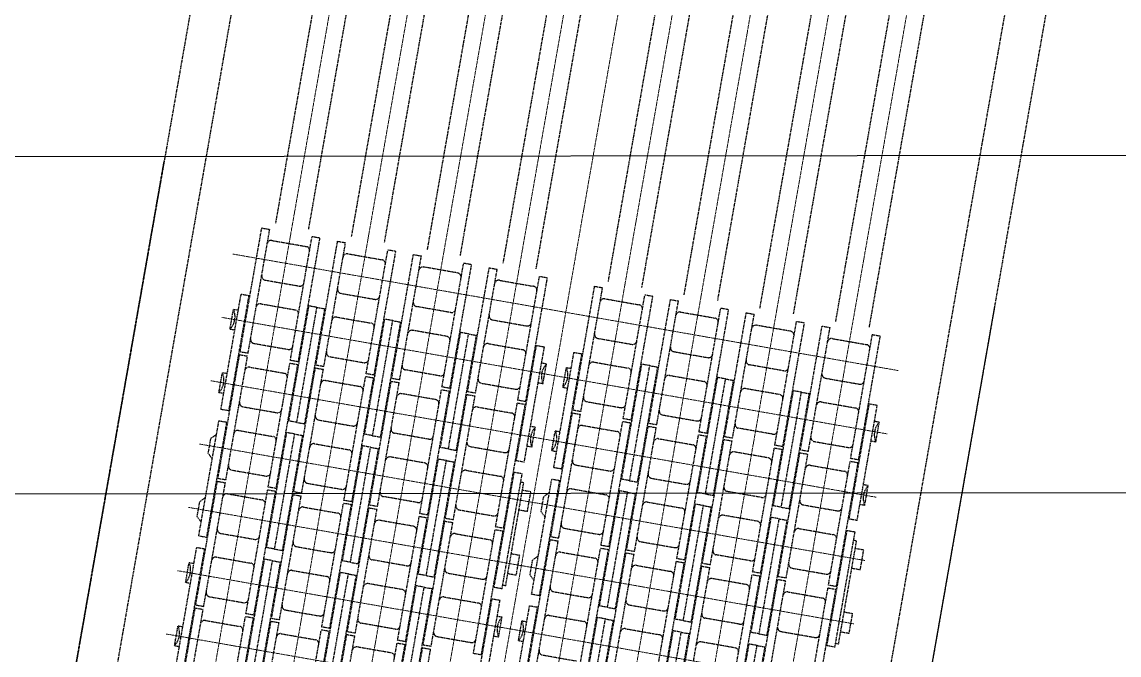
# Model space of a CAD drawing. Header units: feet. Extents: x -99009 to 3252343, y -11094690 to 9035152.
# Drawn here: x 2519629.4 to 2519954.4, y -1982744.6 to -1982557 of the extents above; entities that cross this region are included whole.
import ezdxf

# ---------------------------------------------------------------- set-up
doc = ezdxf.new("R2010")
doc.units = ezdxf.units.FT
doc.linetypes.add('CENTER', pattern=[2, 1.25, -0.25, 0.25, -0.25])
doc.linetypes.add('HIDDEN', pattern=[0.375, 0.25, -0.125])
for name, color, linetype in [('1', 1, 'Continuous'), ('K-LINE', 7, 'Continuous'), ('栗本図面枠', 7, 'Continuous')]:
    doc.layers.add(name, color=color, linetype=linetype)

# ---------------------------------------------------------------- blocks, each defined once
blk = doc.blocks.new('G$CA8366B73')
at = {"layer": 'K-LINE', "color": 3, "linetype": 'Continuous', "lineweight": 25}
for p, q in [((4300, -3350), (4300, 3900)), ((4200, -3250), (4200, 3800))]:
    blk.add_line(p, q, dxfattribs=at)
blk = doc.blocks.new('K245828447ee21')
at = {"layer": '栗本図面枠', "color": 1, "linetype": 'HIDDEN', "lineweight": 25}
for p, q in [((3852.95, 124.9), (-230.37, 124.9)), ((3827.95, 124.9), (3453.99, 124.9)), ((3852.95, 112.9), (-230.37, 112.9)), ((3537.77, 99.1), (3531.81, 99.1)), ((3531.81, 99.1), (3531.81, 96.55)), ((3537.77, 99.1), (3537.77, 96.55)), ((3556.82, 99.1), (3550.86, 99.1)), ((3550.86, 96.55), (3550.86, 99.1)), ((3556.82, 96.55), (3556.82, 99.1)), ((3523.51, 95.65), (3488.91, 95.65)), ((3523.51, 95.65), (3488.91, 95.65)), ((3488.91, 95.65), (3488.91, 93.25)), ((3493.71, 97.1), (3493.71, 95.65)), ((3499.67, 97.1), (3493.71, 97.1)), ((3499.67, 97.1), (3499.67, 95.65)), ((3518.72, 97.1), (3512.76, 97.1)), ((3512.76, 97.1), (3512.76, 95.65)), ((3518.72, 97.1), (3518.72, 95.65)), ((3523.51, 95.65), (3523.51, 93.25)), ((3561.61, 95.65), (3527.01, 95.65)), ((3561.61, 95.65), (3527.01, 95.65)), ((3527.01, 95.65), (3527.01, 93.25)), ((3529.52, 96.55), (3529.52, 95.65)), ((3560.54, 96.55), (3529.52, 96.55)), ((3560.54, 96.55), (3560.54, 95.65)), ((3561.61, 95.65), (3561.61, 93.25)), ((3505.76, 93), (3468.56, 93)), ((3468.56, 93), (3468.56, 90.6)), ((3523.51, 93.25), (3488.91, 93.25)), ((3505.76, 93), (3505.76, 90.6)), ((3506.66, 93), (3506.66, 90.6)), ((3543.86, 93), (3506.66, 93)), ((3561.61, 93.25), (3527.01, 93.25)), ((3543.86, 93), (3543.86, 90.6)), ((3581.96, 93), (3544.76, 93)), ((3544.76, 93), (3544.76, 90.6)), ((280.74, 89.25), (3466.47, 89.25)), ((3505.76, 90.6), (3468.56, 90.6)), ((3471.68, 79.1), (3471.68, 89.4)), ((3483.59, 79.1), (3483.59, 89.4)), ((3490.73, 79.1), (3490.73, 89.4)), ((3502.64, 79.1), (3502.64, 89.4)), ((3543.86, 90.6), (3506.66, 90.6)), ((3509.78, 79.1), (3509.78, 89.4)), ((3521.69, 79.1), (3521.69, 89.4)), ((3528.83, 79.1), (3528.83, 89.4)), ((3540.74, 79.1), (3540.74, 89.4)), ((3581.96, 90.6), (3544.76, 90.6)), ((3547.88, 79.1), (3547.88, 89.4)), ((3559.79, 79.1), (3559.79, 89.4)), ((3466.47, 79.25), (280.74, 79.25)), ((3468.56, 75.5), (3468.56, 77.9)), ((3505.76, 77.9), (3468.56, 77.9)), ((3505.76, 75.5), (3468.56, 75.5)), ((3488.91, 72.85), (3488.91, 75.25)), ((3523.51, 75.25), (3488.91, 75.25)), ((3505.76, 75.5), (3505.76, 77.9)), ((3506.66, 75.5), (3506.66, 77.9)), ((3543.86, 77.9), (3506.66, 77.9)), ((3543.86, 75.5), (3506.66, 75.5)), ((3523.51, 72.85), (3523.51, 75.25)), ((3527.01, 72.85), (3527.01, 75.25)), ((3561.61, 75.25), (3527.01, 75.25)), ((3543.86, 75.5), (3543.86, 77.9)), ((3544.76, 75.5), (3544.76, 77.9)), ((3581.96, 77.9), (3544.76, 77.9)), ((3581.96, 75.5), (3544.76, 75.5)), ((3561.61, 72.85), (3561.61, 75.25)), ((3565.11, 72.85), (3565.11, 75.25)), ((3599.71, 75.25), (3565.11, 75.25)), ((3523.51, 72.85), (3488.91, 72.85)), ((3488.91, 72.85), (3488.91, 70.45)), ((3523.51, 72.85), (3523.51, 70.45)), ((3527.01, 72.85), (3527.01, 70.45)), ((3561.61, 72.85), (3527.01, 72.85)), ((3561.61, 72.85), (3561.61, 70.45)), ((3599.71, 72.85), (3565.11, 72.85)), ((3565.11, 72.85), (3565.11, 70.45)), ((3468.56, 70.2), (3468.56, 67.8)), ((3505.76, 70.2), (3468.56, 70.2)), ((3523.51, 70.45), (3488.91, 70.45)), ((3505.76, 70.2), (3505.76, 67.8)), ((3506.66, 70.2), (3506.66, 67.8)), ((3543.86, 70.2), (3506.66, 70.2)), ((3561.61, 70.45), (3527.01, 70.45)), ((3543.86, 70.2), (3543.86, 67.8)), ((3544.76, 70.2), (3544.76, 67.8)), ((3581.96, 70.2), (3544.76, 70.2)), ((3599.71, 70.45), (3565.11, 70.45)), ((280.74, 66.45), (3466.47, 66.45)), ((3505.76, 67.8), (3468.56, 67.8)), ((3471.68, 66.6), (3471.68, 56.3)), ((3483.59, 66.6), (3483.59, 56.3)), ((3490.73, 66.6), (3490.73, 56.3)), ((3502.64, 66.6), (3502.64, 56.3)), ((3543.86, 67.8), (3506.66, 67.8)), ((3509.78, 66.6), (3509.78, 56.3)), ((3521.69, 66.6), (3521.69, 56.3)), ((3528.83, 66.6), (3528.83, 56.3)), ((3540.74, 66.6), (3540.74, 56.3)), ((3581.96, 67.8), (3544.76, 67.8)), ((3547.88, 66.6), (3547.88, 56.3)), ((3559.79, 66.6), (3559.79, 56.3)), ((3566.93, 66.6), (3566.93, 56.3)), ((3466.47, 56.45), (280.74, 56.45)), ((3505.76, 55.1), (3468.56, 55.1)), ((3468.56, 52.7), (3468.56, 55.1)), ((3505.76, 52.7), (3468.56, 52.7)), ((3523.51, 52.45), (3488.91, 52.45)), ((3488.91, 50.05), (3488.91, 52.45)), ((3505.76, 52.7), (3505.76, 55.1)), ((3506.66, 52.7), (3506.66, 55.1)), ((3543.86, 55.1), (3506.66, 55.1)), ((3543.86, 52.7), (3506.66, 52.7)), ((3523.51, 50.05), (3523.51, 52.45)), ((3561.61, 52.45), (3527.01, 52.45)), ((3527.01, 50.05), (3527.01, 52.45)), ((3543.86, 52.7), (3543.86, 55.1)), ((3581.96, 55.1), (3544.76, 55.1)), ((3544.76, 52.7), (3544.76, 55.1)), ((3581.96, 52.7), (3544.76, 52.7)), ((3561.61, 50.05), (3561.61, 52.45)), ((3599.71, 52.45), (3565.11, 52.45)), ((3565.11, 50.05), (3565.11, 52.45)), ((3488.91, 50.05), (3488.91, 47.65)), ((3523.51, 50.05), (3488.91, 50.05)), ((3523.51, 50.05), (3488.91, 50.05)), ((3523.51, 50.05), (3523.51, 47.65)), ((3561.61, 50.05), (3527.01, 50.05)), ((3527.01, 50.05), (3527.01, 47.65)), ((3561.61, 50.05), (3527.01, 50.05)), ((3561.61, 50.05), (3561.61, 47.65)), ((3565.11, 50.05), (3565.11, 47.65)), ((3599.71, 50.05), (3565.11, 50.05)), ((3599.71, 50.05), (3565.11, 50.05)), ((3468.56, 47.4), (3468.56, 45)), ((3505.76, 47.4), (3468.56, 47.4)), ((3523.51, 47.65), (3488.91, 47.65)), ((3505.76, 47.4), (3505.76, 45)), ((3506.66, 47.4), (3506.66, 45)), ((3543.86, 47.4), (3506.66, 47.4)), ((3561.61, 47.65), (3527.01, 47.65)), ((3543.86, 47.4), (3543.86, 45)), ((3544.76, 47.4), (3544.76, 45)), ((3581.96, 47.4), (3544.76, 47.4)), ((3599.71, 47.65), (3565.11, 47.65)), ((280.74, 43.65), (3466.47, 43.65)), ((3505.76, 45), (3468.56, 45)), ((3471.68, 33.5), (3471.68, 43.8)), ((3483.59, 33.5), (3483.59, 43.8)), ((3490.73, 33.5), (3490.73, 43.8)), ((3502.64, 33.5), (3502.64, 43.8)), ((3543.86, 45), (3506.66, 45)), ((3509.78, 33.5), (3509.78, 43.8)), ((3521.69, 33.5), (3521.69, 43.8)), ((3528.83, 33.5), (3528.83, 43.8)), ((3540.74, 33.5), (3540.74, 43.8)), ((3581.96, 45), (3544.76, 45)), ((3547.88, 33.5), (3547.88, 43.8)), ((3559.79, 33.5), (3559.79, 43.8)), ((3566.93, 33.5), (3566.93, 43.8)), ((3466.47, 33.65), (280.74, 33.65)), ((3505.76, 32.3), (3468.56, 32.3)), ((3468.56, 29.9), (3468.56, 32.3)), ((3505.76, 29.9), (3468.56, 29.9)), ((3523.51, 29.65), (3488.91, 29.65)), ((3488.91, 27.25), (3488.91, 29.65)), ((3505.76, 29.9), (3505.76, 32.3)), ((3506.66, 29.9), (3506.66, 32.3)), ((3543.86, 32.3), (3506.66, 32.3)), ((3543.86, 29.9), (3506.66, 29.9)), ((3523.51, 27.25), (3523.51, 29.65)), ((3561.61, 29.65), (3527.01, 29.65)), ((3527.01, 27.25), (3527.01, 29.65)), ((3543.86, 29.9), (3543.86, 32.3)), ((3581.96, 32.3), (3544.76, 32.3)), ((3544.76, 29.9), (3544.76, 32.3)), ((3581.96, 29.9), (3544.76, 29.9)), ((3561.61, 27.25), (3561.61, 29.65)), ((3599.71, 29.65), (3565.11, 29.65)), ((3565.11, 27.25), (3565.11, 29.65)), ((3523.51, 27.25), (3488.91, 27.25)), ((3488.91, 27.25), (3488.91, 24.85)), ((3523.51, 27.25), (3523.51, 24.85)), ((3561.61, 27.25), (3527.01, 27.25)), ((3527.01, 27.25), (3527.01, 24.85)), ((3561.61, 27.25), (3561.61, 24.85)), ((3599.71, 27.25), (3565.11, 27.25)), ((3565.11, 27.25), (3565.11, 24.85)), ((3468.56, 24.6), (3468.56, 22.2)), ((3505.76, 24.6), (3468.56, 24.6)), ((3523.51, 24.85), (3488.91, 24.85)), ((3505.76, 24.6), (3505.76, 22.2)), ((3506.66, 24.6), (3506.66, 22.2)), ((3543.86, 24.6), (3506.66, 24.6)), ((3561.61, 24.85), (3527.01, 24.85)), ((3543.86, 24.6), (3543.86, 22.2)), ((3544.76, 24.6), (3544.76, 22.2)), ((3581.96, 24.6), (3544.76, 24.6)), ((3599.71, 24.85), (3565.11, 24.85)), ((280.74, 20.85), (3466.47, 20.85)), ((3505.76, 22.2), (3468.56, 22.2)), ((3471.68, 10.7), (3471.68, 21)), ((3483.59, 10.7), (3483.59, 21)), ((3490.73, 10.7), (3490.73, 21)), ((3502.64, 10.7), (3502.64, 21)), ((3543.86, 22.2), (3506.66, 22.2)), ((3509.78, 10.7), (3509.78, 21)), ((3521.69, 10.7), (3521.69, 21)), ((3528.83, 10.7), (3528.83, 21)), ((3540.74, 10.7), (3540.74, 21)), ((3581.96, 22.2), (3544.76, 22.2)), ((3547.88, 10.7), (3547.88, 21)), ((3559.79, 10.7), (3559.79, 21)), ((3566.93, 10.7), (3566.93, 21)), ((3578.84, 10.7), (3578.84, 21)), ((3466.47, 10.85), (280.74, 10.85)), ((3505.76, 9.5), (3468.56, 9.5)), ((3468.56, 7.1), (3468.56, 9.5)), ((3505.76, 7.1), (3468.56, 7.1)), ((3523.51, 6.85), (3488.91, 6.85)), ((3488.91, 4.45), (3488.91, 6.85)), ((3505.76, 7.1), (3505.76, 9.5)), ((3506.66, 7.1), (3506.66, 9.5)), ((3543.86, 9.5), (3506.66, 9.5)), ((3543.86, 7.1), (3506.66, 7.1)), ((3523.51, 4.45), (3523.51, 6.85)), ((3527.01, 4.45), (3527.01, 6.85)), ((3561.61, 6.85), (3527.01, 6.85)), ((3543.86, 7.1), (3543.86, 9.5)), ((3581.96, 9.5), (3544.76, 9.5)), ((3544.76, 7.1), (3544.76, 9.5)), ((3581.96, 7.1), (3544.76, 7.1)), ((3561.61, 4.45), (3561.61, 6.85)), ((3599.71, 6.85), (3565.11, 6.85)), ((3565.11, 4.45), (3565.11, 6.85)), ((3523.51, 4.45), (3488.91, 4.45)), ((3493.71, 3), (3493.71, 4.45)), ((3499.67, 3), (3499.67, 4.45)), ((3512.76, 3), (3512.76, 4.45)), ((3518.72, 3), (3518.72, 4.45)), ((3561.61, 4.45), (3527.01, 4.45)), ((3532.53, 3), (3531.08, 4.45)), ((3538.49, 4.45), (3537.04, 3)), ((3551.58, 3), (3550.13, 4.45)), ((3557.54, 4.45), (3556.09, 3)), ((3599.71, 4.45), (3565.11, 4.45)), ((3569.91, 3), (3569.91, 4.45)), ((3575.87, 3), (3575.87, 4.45)), ((3499.67, 3), (3493.71, 3)), ((3518.72, 3), (3512.76, 3)), ((3537.04, 3), (3532.53, 3)), ((3556.09, 3), (3551.58, 3)), ((3575.87, 3), (3569.91, 3)), ((3493.71, -3), (3493.71, -4.45)), ((3499.67, -3), (3493.71, -3)), ((3499.67, -3), (3499.67, -4.45)), ((3518.72, -3), (3512.76, -3)), ((3512.76, -3), (3512.76, -4.45)), ((3518.72, -3), (3518.72, -4.45)), ((3537.77, -1), (3531.81, -1)), ((3531.81, -1), (3531.81, -3.55)), ((3537.77, -1), (3537.77, -3.55)), ((3556.82, -1), (3550.86, -1)), ((3550.86, -3.55), (3550.86, -1)), ((3556.82, -3.55), (3556.82, -1)), ((3569.91, -3), (3569.91, -4.45)), ((3575.87, -3), (3569.91, -3)), ((3575.87, -3), (3575.87, -4.45)), ((3523.51, -4.45), (3488.91, -4.45)), ((3523.51, -4.45), (3488.91, -4.45)), ((3488.91, -4.45), (3488.91, -6.85)), ((3523.51, -4.45), (3523.51, -6.85)), ((3561.61, -4.45), (3527.01, -4.45)), ((3561.61, -4.45), (3527.01, -4.45)), ((3527.01, -4.45), (3527.01, -6.85)), ((3529.52, -3.55), (3529.52, -4.45)), ((3560.54, -3.55), (3529.52, -3.55)), ((3560.54, -3.55), (3560.54, -4.45)), ((3561.61, -4.45), (3561.61, -6.85)), ((3599.71, -4.45), (3565.11, -4.45)), ((3599.71, -4.45), (3565.11, -4.45)), ((3565.11, -4.45), (3565.11, -6.85)), ((3505.76, -7.1), (3468.56, -7.1)), ((3468.56, -7.1), (3468.56, -9.5)), ((3505.76, -9.5), (3468.56, -9.5)), ((3523.51, -6.85), (3488.91, -6.85)), ((3505.76, -7.1), (3505.76, -9.5)), ((3506.66, -7.1), (3506.66, -9.5)), ((3543.86, -7.1), (3506.66, -7.1)), ((3543.86, -9.5), (3506.66, -9.5)), ((3561.61, -6.85), (3527.01, -6.85)), ((3543.86, -7.1), (3543.86, -9.5)), ((3581.96, -7.1), (3544.76, -7.1)), ((3544.76, -7.1), (3544.76, -9.5)), ((3581.96, -9.5), (3544.76, -9.5)), ((3599.71, -6.85), (3565.11, -6.85)), ((3581.96, -7.1), (3581.96, -9.5)), ((3466.47, -10.85), (280.74, -10.85)), ((3471.68, -21), (3471.68, -10.7)), ((3483.59, -21), (3483.59, -10.7)), ((3490.73, -21), (3490.73, -10.7)), ((3502.64, -21), (3502.64, -10.7)), ((3509.78, -21), (3509.78, -10.7)), ((3521.69, -21), (3521.69, -10.7)), ((3528.83, -21), (3528.83, -10.7)), ((3540.74, -21), (3540.74, -10.7)), ((3547.88, -21), (3547.88, -10.7)), ((3559.79, -21), (3559.79, -10.7)), ((3566.93, -21), (3566.93, -10.7)), ((3578.84, -21), (3578.84, -10.7)), ((280.74, -20.85), (3466.47, -20.85)), ((3468.56, -24.6), (3468.56, -22.2)), ((3505.76, -22.2), (3468.56, -22.2)), ((3505.76, -24.6), (3505.76, -22.2)), ((3506.66, -24.6), (3506.66, -22.2)), ((3543.86, -22.2), (3506.66, -22.2)), ((3543.86, -24.6), (3543.86, -22.2)), ((3544.76, -24.6), (3544.76, -22.2)), ((3581.96, -22.2), (3544.76, -22.2)), ((3581.96, -24.6), (3581.96, -22.2)), ((3582.86, -24.6), (3582.86, -22.2)), ((3620.06, -22.2), (3582.86, -22.2)), ((3505.76, -24.6), (3468.56, -24.6)), ((3488.91, -27.25), (3488.91, -24.85)), ((3523.51, -24.85), (3488.91, -24.85)), ((3543.86, -24.6), (3506.66, -24.6)), ((3523.51, -27.25), (3523.51, -24.85)), ((3527.01, -27.25), (3527.01, -24.85)), ((3561.61, -24.85), (3527.01, -24.85)), ((3581.96, -24.6), (3544.76, -24.6)), ((3561.61, -27.25), (3561.61, -24.85)), ((3565.11, -27.25), (3565.11, -24.85)), ((3599.71, -24.85), (3565.11, -24.85)), ((3620.06, -24.6), (3582.86, -24.6)), ((3523.51, -27.25), (3488.91, -27.25)), ((3488.91, -27.25), (3488.91, -29.65)), ((3523.51, -27.25), (3523.51, -29.65)), ((3527.01, -27.25), (3527.01, -29.65)), ((3561.61, -27.25), (3527.01, -27.25)), ((3561.61, -27.25), (3561.61, -29.65)), ((3599.71, -27.25), (3565.11, -27.25)), ((3565.11, -27.25), (3565.11, -29.65)), ((3468.56, -29.9), (3468.56, -32.3)), ((3505.76, -29.9), (3468.56, -29.9)), ((3505.76, -32.3), (3468.56, -32.3)), ((3523.51, -29.65), (3488.91, -29.65)), ((3505.76, -29.9), (3505.76, -32.3)), ((3506.66, -29.9), (3506.66, -32.3)), ((3543.86, -29.9), (3506.66, -29.9)), ((3543.86, -32.3), (3506.66, -32.3)), ((3561.61, -29.65), (3527.01, -29.65)), ((3543.86, -29.9), (3543.86, -32.3)), ((3544.76, -29.9), (3544.76, -32.3)), ((3581.96, -29.9), (3544.76, -29.9)), ((3581.96, -32.3), (3544.76, -32.3)), ((3599.71, -29.65), (3565.11, -29.65)), ((3581.96, -29.9), (3581.96, -32.3)), ((3582.86, -29.9), (3582.86, -32.3)), ((3620.06, -29.9), (3582.86, -29.9)), ((3620.06, -32.3), (3582.86, -32.3)), ((3466.47, -33.65), (280.74, -33.65)), ((3471.68, -33.5), (3471.68, -43.8)), ((3483.59, -33.5), (3483.59, -43.8)), ((3490.73, -33.5), (3490.73, -43.8)), ((3502.64, -33.5), (3502.64, -43.8)), ((3509.78, -33.5), (3509.78, -43.8)), ((3521.69, -33.5), (3521.69, -43.8)), ((3528.83, -33.5), (3528.83, -43.8)), ((3540.74, -33.5), (3540.74, -43.8)), ((3547.88, -33.5), (3547.88, -43.8)), ((3559.79, -33.5), (3559.79, -43.8)), ((3566.93, -33.5), (3566.93, -43.8)), ((3578.84, -33.5), (3578.84, -43.8)), ((3585.98, -33.5), (3585.98, -43.8)), ((280.74, -43.65), (3466.47, -43.65)), ((3505.76, -45), (3468.56, -45)), ((3468.56, -47.4), (3468.56, -45)), ((3505.76, -47.4), (3505.76, -45)), ((3506.66, -47.4), (3506.66, -45)), ((3543.86, -45), (3506.66, -45)), ((3543.86, -47.4), (3543.86, -45)), ((3581.96, -45), (3544.76, -45)), ((3544.76, -47.4), (3544.76, -45)), ((3581.96, -47.4), (3581.96, -45)), ((3582.86, -47.4), (3582.86, -45)), ((3620.06, -45), (3582.86, -45)), ((3505.76, -47.4), (3468.56, -47.4)), ((3523.51, -47.65), (3488.91, -47.65)), ((3488.91, -50.05), (3488.91, -47.65)), ((3543.86, -47.4), (3506.66, -47.4)), ((3523.51, -50.05), (3523.51, -47.65)), ((3561.61, -47.65), (3527.01, -47.65)), ((3527.01, -50.05), (3527.01, -47.65)), ((3581.96, -47.4), (3544.76, -47.4)), ((3561.61, -50.05), (3561.61, -47.65)), ((3599.71, -47.65), (3565.11, -47.65)), ((3565.11, -50.05), (3565.11, -47.65)), ((3620.06, -47.4), (3582.86, -47.4)), ((3488.91, -50.05), (3488.91, -52.45)), ((3523.51, -50.05), (3488.91, -50.05)), ((3523.51, -50.05), (3488.91, -50.05)), ((3523.51, -50.05), (3523.51, -52.45)), ((3561.61, -50.05), (3527.01, -50.05)), ((3527.01, -50.05), (3527.01, -52.45)), ((3561.61, -50.05), (3527.01, -50.05)), ((3561.61, -50.05), (3561.61, -52.45)), ((3565.11, -50.05), (3565.11, -52.45)), ((3599.71, -50.05), (3565.11, -50.05)), ((3599.71, -50.05), (3565.11, -50.05)), ((3468.56, -52.7), (3468.56, -55.1)), ((3505.76, -52.7), (3468.56, -52.7)), ((3505.76, -55.1), (3468.56, -55.1)), ((3523.51, -52.45), (3488.91, -52.45)), ((3505.76, -52.7), (3505.76, -55.1)), ((3506.66, -52.7), (3506.66, -55.1)), ((3543.86, -52.7), (3506.66, -52.7)), ((3543.86, -55.1), (3506.66, -55.1)), ((3561.61, -52.45), (3527.01, -52.45)), ((3543.86, -52.7), (3543.86, -55.1)), ((3544.76, -52.7), (3544.76, -55.1)), ((3581.96, -52.7), (3544.76, -52.7)), ((3581.96, -55.1), (3544.76, -55.1)), ((3599.71, -52.45), (3565.11, -52.45)), ((3581.96, -52.7), (3581.96, -55.1)), ((3582.86, -52.7), (3582.86, -55.1)), ((3620.06, -52.7), (3582.86, -52.7)), ((3620.06, -55.1), (3582.86, -55.1)), ((3466.47, -56.45), (280.74, -56.45)), ((3471.68, -66.6), (3471.68, -56.3)), ((3483.59, -66.6), (3483.59, -56.3)), ((3490.73, -66.6), (3490.73, -56.3)), ((3502.64, -66.6), (3502.64, -56.3)), ((3509.78, -66.6), (3509.78, -56.3)), ((3521.69, -66.6), (3521.69, -56.3)), ((3528.83, -66.6), (3528.83, -56.3)), ((3540.74, -66.6), (3540.74, -56.3)), ((3547.88, -66.6), (3547.88, -56.3)), ((3559.79, -66.6), (3559.79, -56.3)), ((3566.93, -66.6), (3566.93, -56.3)), ((3578.84, -66.6), (3578.84, -56.3)), ((3585.98, -66.6), (3585.98, -56.3)), ((280.74, -66.45), (3466.47, -66.45)), ((3505.76, -67.8), (3468.56, -67.8)), ((3468.56, -70.2), (3468.56, -67.8)), ((3505.76, -70.2), (3505.76, -67.8)), ((3506.66, -70.2), (3506.66, -67.8)), ((3543.86, -67.8), (3506.66, -67.8)), ((3543.86, -70.2), (3543.86, -67.8)), ((3581.96, -67.8), (3544.76, -67.8)), ((3544.76, -70.2), (3544.76, -67.8)), ((3581.96, -70.2), (3581.96, -67.8)), ((3582.86, -70.2), (3582.86, -67.8)), ((3620.06, -67.8), (3582.86, -67.8)), ((3505.76, -70.2), (3468.56, -70.2)), ((3523.51, -70.45), (3488.91, -70.45)), ((3488.91, -72.85), (3488.91, -70.45)), ((3543.86, -70.2), (3506.66, -70.2)), ((3523.51, -72.85), (3523.51, -70.45)), ((3561.61, -70.45), (3527.01, -70.45)), ((3527.01, -72.85), (3527.01, -70.45)), ((3581.96, -70.2), (3544.76, -70.2)), ((3561.61, -72.85), (3561.61, -70.45)), ((3599.71, -70.45), (3565.11, -70.45)), ((3565.11, -72.85), (3565.11, -70.45)), ((3620.06, -70.2), (3582.86, -70.2)), ((3523.51, -72.85), (3488.91, -72.85)), ((3488.91, -72.85), (3488.91, -75.25)), ((3523.51, -72.85), (3523.51, -75.25)), ((3561.61, -72.85), (3527.01, -72.85)), ((3527.01, -72.85), (3527.01, -75.25)), ((3561.61, -72.85), (3561.61, -75.25)), ((3599.71, -72.85), (3565.11, -72.85)), ((3565.11, -72.85), (3565.11, -75.25)), ((3468.56, -75.5), (3468.56, -77.9)), ((3505.76, -75.5), (3468.56, -75.5)), ((3505.76, -77.9), (3468.56, -77.9)), ((3523.51, -75.25), (3488.91, -75.25)), ((3505.76, -75.5), (3505.76, -77.9)), ((3506.66, -75.5), (3506.66, -77.9)), ((3543.86, -75.5), (3506.66, -75.5)), ((3543.86, -77.9), (3506.66, -77.9)), ((3561.61, -75.25), (3527.01, -75.25)), ((3543.86, -75.5), (3543.86, -77.9)), ((3544.76, -75.5), (3544.76, -77.9)), ((3581.96, -75.5), (3544.76, -75.5)), ((3581.96, -77.9), (3544.76, -77.9)), ((3599.71, -75.25), (3565.11, -75.25)), ((3581.96, -75.5), (3581.96, -77.9)), ((3582.86, -75.5), (3582.86, -77.9)), ((3620.06, -75.5), (3582.86, -75.5)), ((3620.06, -77.9), (3582.86, -77.9)), ((3466.47, -79.25), (280.74, -79.25)), ((3471.68, -89.4), (3471.68, -79.1)), ((3483.59, -89.4), (3483.59, -79.1)), ((3490.73, -89.4), (3490.73, -79.1)), ((3502.64, -89.4), (3502.64, -79.1)), ((3509.78, -89.4), (3509.78, -79.1)), ((3521.69, -89.4), (3521.69, -79.1)), ((3528.83, -89.4), (3528.83, -79.1)), ((3540.74, -89.4), (3540.74, -79.1)), ((3547.88, -89.4), (3547.88, -79.1)), ((3559.79, -89.4), (3559.79, -79.1)), ((3566.93, -89.4), (3566.93, -79.1)), ((3578.84, -89.4), (3578.84, -79.1)), ((3585.98, -89.4), (3585.98, -79.1)), ((280.74, -89.25), (3466.47, -89.25)), ((3505.76, -90.6), (3468.56, -90.6)), ((3468.56, -93), (3468.56, -90.6)), ((3505.76, -93), (3505.76, -90.6)), ((3506.66, -93), (3506.66, -90.6)), ((3543.86, -90.6), (3506.66, -90.6)), ((3543.86, -93), (3543.86, -90.6)), ((3581.96, -90.6), (3544.76, -90.6)), ((3544.76, -93), (3544.76, -90.6)), ((3581.96, -93), (3581.96, -90.6)), ((3582.86, -93), (3582.86, -90.6)), ((3620.06, -90.6), (3582.86, -90.6)), ((3505.76, -93), (3468.56, -93)), ((3523.51, -93.25), (3488.91, -93.25)), ((3488.91, -95.65), (3488.91, -93.25)), ((3543.86, -93), (3506.66, -93)), ((3523.51, -95.65), (3523.51, -93.25)), ((3527.01, -95.65), (3527.01, -93.25)), ((3561.61, -93.25), (3527.01, -93.25)), ((3581.96, -93), (3544.76, -93)), ((3561.61, -95.65), (3561.61, -93.25)), ((3599.71, -93.25), (3565.11, -93.25)), ((3565.11, -95.65), (3565.11, -93.25)), ((3620.06, -93), (3582.86, -93)), ((3523.51, -95.65), (3488.91, -95.65)), ((3493.71, -97.1), (3493.71, -95.65)), ((3499.67, -97.1), (3493.71, -97.1)), ((3499.67, -97.1), (3499.67, -95.65)), ((3512.76, -97.1), (3512.76, -95.65)), ((3518.72, -97.1), (3512.76, -97.1)), ((3518.72, -97.1), (3518.72, -95.65)), ((3561.61, -95.65), (3527.01, -95.65)), ((3532.53, -97.1), (3531.08, -95.65)), ((3537.04, -97.1), (3532.53, -97.1)), ((3538.49, -95.65), (3537.04, -97.1)), ((3551.58, -97.1), (3550.13, -95.65)), ((3556.09, -97.1), (3551.58, -97.1)), ((3557.54, -95.65), (3556.09, -97.1)), ((3599.71, -95.65), (3565.11, -95.65)), ((3569.91, -97.1), (3569.91, -95.65)), ((3575.87, -97.1), (3569.91, -97.1)), ((3575.87, -97.1), (3575.87, -95.65)), ((3588.96, -97.1), (3588.96, -95.65)), ((3594.92, -97.1), (3588.96, -97.1)), ((3594.92, -97.1), (3594.92, -95.65)), ((-230.37, -112.9), (3852.95, -112.9)), ((-230.37, -124.9), (3852.95, -124.9)), ((3827.95, -124.9), (3453.99, -124.9))]:
    blk.add_line(p, q, dxfattribs=at)
at = {"layer": '栗本図面枠', "color": 1, "linetype": 'HIDDEN', "lineweight": 15}
for p, q in [((3477.64, 0), (3477.64, 100.1)), ((3496.69, 0), (3496.69, 100.1)), ((3515.74, 0), (3515.74, 100.1)), ((3534.79, 0), (3534.79, 100.1)), ((3553.84, 0), (3553.84, 100.1)), ((3572.89, 0), (3572.89, 100.1)), ((280.74, 84.25), (3466.47, 84.25)), ((3717.01, 84.25), (3465.91, 84.25)), ((280.74, 61.45), (3466.47, 61.45)), ((3717.01, 61.45), (3465.91, 61.45)), ((280.74, 38.65), (3466.47, 38.65)), ((3717.01, 38.65), (3465.91, 38.65)), ((280.74, 15.85), (3466.47, 15.85)), ((3717.01, 15.85), (3465.91, 15.85)), ((-179.87, 0), (3964.46, 0)), ((3477.64, -100.1), (3477.64, 0)), ((3496.69, -100.1), (3496.69, 0)), ((3515.74, -100.1), (3515.74, 0)), ((3534.79, -100.1), (3534.79, 0)), ((3553.84, -100.1), (3553.84, 0)), ((3572.89, -100.1), (3572.89, 0)), ((3591.94, -100.1), (3591.94, 0)), ((280.74, -15.85), (3466.47, -15.85)), ((3717.01, -15.85), (3465.91, -15.85)), ((280.74, -38.65), (3466.47, -38.65)), ((3717.01, -38.65), (3465.91, -38.65)), ((280.74, -61.45), (3466.47, -61.45)), ((3717.01, -61.45), (3465.91, -61.45)), ((280.74, -84.25), (3466.47, -84.25)), ((3717.01, -84.25), (3465.91, -84.25))]:
    blk.add_line(p, q, dxfattribs=at)
at = {"layer": '栗本図面枠', "color": 1, "linetype": 'HIDDEN', "lineweight": 25}
for centre, radius, start, end in [((3496.69, 101.59), 5.39, 236.4393, 303.5607), ((3515.74, 101.59), 5.39, 236.4393, 303.5607), ((3472.88, 89.4), 1.2, 90, 180), ((3482.39, 89.4), 1.2, 360, 90), ((3491.93, 89.4), 1.2, 90, 180), ((3501.44, 89.4), 1.2, 360, 90), ((3510.98, 89.4), 1.2, 90, 180), ((3520.49, 89.4), 1.2, 360, 90), ((3530.03, 89.4), 1.2, 90, 180), ((3539.54, 89.4), 1.2, 360, 90), ((3549.08, 89.4), 1.2, 90, 180), ((3558.59, 89.4), 1.2, 360, 90), ((3472.88, 79.1), 1.2, 180, 270), ((3482.39, 79.1), 1.2, 270, 0), ((3491.93, 79.1), 1.2, 180, 270), ((3501.44, 79.1), 1.2, 270, 0), ((3510.98, 79.1), 1.2, 180, 270), ((3520.49, 79.1), 1.2, 270, 0), ((3530.03, 79.1), 1.2, 180, 270), ((3539.54, 79.1), 1.2, 270, 0), ((3549.08, 79.1), 1.2, 180, 270), ((3558.59, 79.1), 1.2, 270, 0), ((3472.88, 66.6), 1.2, 90, 180), ((3482.39, 66.6), 1.2, 0, 90), ((3491.93, 66.6), 1.2, 90, 180), ((3501.44, 66.6), 1.2, 0, 90), ((3510.98, 66.6), 1.2, 90, 180), ((3520.49, 66.6), 1.2, 0, 90), ((3530.03, 66.6), 1.2, 90, 180), ((3539.54, 66.6), 1.2, 0, 90), ((3549.08, 66.6), 1.2, 90, 180), ((3558.59, 66.6), 1.2, 0, 90), ((3568.13, 66.6), 1.2, 90, 180), ((3472.88, 56.3), 1.2, 180, 270), ((3482.39, 56.3), 1.2, 270, 0), ((3491.93, 56.3), 1.2, 180, 270), ((3501.44, 56.3), 1.2, 270, 0), ((3510.98, 56.3), 1.2, 180, 270), ((3520.49, 56.3), 1.2, 270, 0), ((3530.03, 56.3), 1.2, 180, 270), ((3539.54, 56.3), 1.2, 270, 0), ((3549.08, 56.3), 1.2, 180, 270), ((3558.59, 56.3), 1.2, 270, 0), ((3568.13, 56.3), 1.2, 180, 270), ((3472.88, 43.8), 1.2, 90, 180), ((3482.39, 43.8), 1.2, 360, 90), ((3491.93, 43.8), 1.2, 90, 180), ((3501.44, 43.8), 1.2, 360, 90), ((3510.98, 43.8), 1.2, 90, 180), ((3520.49, 43.8), 1.2, 360, 90), ((3530.03, 43.8), 1.2, 90, 180), ((3539.54, 43.8), 1.2, 360, 90), ((3549.08, 43.8), 1.2, 90, 180), ((3558.59, 43.8), 1.2, 360, 90), ((3568.13, 43.8), 1.2, 90, 180), ((3472.88, 33.5), 1.2, 180, 270), ((3482.39, 33.5), 1.2, 270, 0), ((3491.93, 33.5), 1.2, 180, 270), ((3501.44, 33.5), 1.2, 270, 0), ((3510.98, 33.5), 1.2, 180, 270), ((3520.49, 33.5), 1.2, 270, 0), ((3530.03, 33.5), 1.2, 180, 270), ((3539.54, 33.5), 1.2, 270, 0), ((3549.08, 33.5), 1.2, 180, 270), ((3558.59, 33.5), 1.2, 270, 0), ((3568.13, 33.5), 1.2, 180, 270), ((3472.88, 21), 1.2, 90, 180), ((3482.39, 21), 1.2, 0, 90), ((3491.93, 21), 1.2, 90, 180), ((3501.44, 21), 1.2, 0, 90), ((3510.98, 21), 1.2, 90, 180), ((3520.49, 21), 1.2, 0, 90), ((3530.03, 21), 1.2, 90, 180), ((3539.54, 21), 1.2, 0, 90), ((3549.08, 21), 1.2, 90, 180), ((3558.59, 21), 1.2, 0, 90), ((3568.13, 21), 1.2, 90, 180), ((3472.88, 10.7), 1.2, 180, 270), ((3482.39, 10.7), 1.2, 270, 0), ((3491.93, 10.7), 1.2, 180, 270), ((3501.44, 10.7), 1.2, 270, 0), ((3510.98, 10.7), 1.2, 180, 270), ((3520.49, 10.7), 1.2, 270, 0), ((3530.03, 10.7), 1.2, 180, 270), ((3539.54, 10.7), 1.2, 270, 0), ((3549.08, 10.7), 1.2, 180, 270), ((3558.59, 10.7), 1.2, 270, 0), ((3568.13, 10.7), 1.2, 180, 270), ((3577.64, 10.7), 1.2, 270, 0), ((3496.69, -1.49), 5.39, 56.4393, 123.5607), ((3515.74, -1.49), 5.39, 56.4393, 123.5607), ((3572.89, -1.49), 5.39, 56.4393, 123.5607), ((3496.69, 1.49), 5.39, 236.4393, 303.5607), ((3515.74, 1.49), 5.39, 236.4393, 303.5607), ((3572.89, 1.49), 5.39, 236.4393, 303.5607), ((3472.88, -10.7), 1.2, 90, 180), ((3482.39, -10.7), 1.2, 360, 90), ((3491.93, -10.7), 1.2, 90, 180), ((3501.44, -10.7), 1.2, 360, 90), ((3510.98, -10.7), 1.2, 90, 180), ((3520.49, -10.7), 1.2, 360, 90), ((3530.03, -10.7), 1.2, 90, 180), ((3539.54, -10.7), 1.2, 360, 90), ((3549.08, -10.7), 1.2, 90, 180), ((3558.59, -10.7), 1.2, 360, 90), ((3568.13, -10.7), 1.2, 90, 180), ((3577.64, -10.7), 1.2, 360, 90), ((3472.88, -21), 1.2, 180, 270), ((3482.39, -21), 1.2, 270, 0), ((3491.93, -21), 1.2, 180, 270), ((3501.44, -21), 1.2, 270, 0), ((3510.98, -21), 1.2, 180, 270), ((3520.49, -21), 1.2, 270, 0), ((3530.03, -21), 1.2, 180, 270), ((3539.54, -21), 1.2, 270, 0), ((3549.08, -21), 1.2, 180, 270), ((3558.59, -21), 1.2, 270, 0), ((3568.13, -21), 1.2, 180, 270), ((3577.64, -21), 1.2, 270, 0), ((3472.88, -33.5), 1.2, 90, 180), ((3482.39, -33.5), 1.2, 0, 90), ((3491.93, -33.5), 1.2, 90, 180), ((3501.44, -33.5), 1.2, 0, 90), ((3510.98, -33.5), 1.2, 90, 180), ((3520.49, -33.5), 1.2, 0, 90), ((3530.03, -33.5), 1.2, 90, 180), ((3539.54, -33.5), 1.2, 0, 90), ((3549.08, -33.5), 1.2, 90, 180), ((3558.59, -33.5), 1.2, 0, 90), ((3568.13, -33.5), 1.2, 90, 180), ((3577.64, -33.5), 1.2, 0, 90), ((3587.18, -33.5), 1.2, 90, 180), ((3472.88, -43.8), 1.2, 180, 270), ((3482.39, -43.8), 1.2, 270, 0), ((3491.93, -43.8), 1.2, 180, 270), ((3501.44, -43.8), 1.2, 270, 0), ((3510.98, -43.8), 1.2, 180, 270), ((3520.49, -43.8), 1.2, 270, 0), ((3530.03, -43.8), 1.2, 180, 270), ((3539.54, -43.8), 1.2, 270, 0), ((3549.08, -43.8), 1.2, 180, 270), ((3558.59, -43.8), 1.2, 270, 0), ((3568.13, -43.8), 1.2, 180, 270), ((3577.64, -43.8), 1.2, 270, 0), ((3587.18, -43.8), 1.2, 180, 270), ((3472.88, -56.3), 1.2, 90, 180), ((3482.39, -56.3), 1.2, 360, 90), ((3491.93, -56.3), 1.2, 90, 180), ((3501.44, -56.3), 1.2, 360, 90), ((3510.98, -56.3), 1.2, 90, 180), ((3520.49, -56.3), 1.2, 360, 90), ((3530.03, -56.3), 1.2, 90, 180), ((3539.54, -56.3), 1.2, 360, 90), ((3549.08, -56.3), 1.2, 90, 180), ((3558.59, -56.3), 1.2, 360, 90), ((3568.13, -56.3), 1.2, 90, 180), ((3577.64, -56.3), 1.2, 360, 90), ((3587.18, -56.3), 1.2, 90, 180), ((3472.88, -66.6), 1.2, 180, 270), ((3482.39, -66.6), 1.2, 270, 0), ((3491.93, -66.6), 1.2, 180, 270), ((3501.44, -66.6), 1.2, 270, 0), ((3510.98, -66.6), 1.2, 180, 270), ((3520.49, -66.6), 1.2, 270, 0), ((3530.03, -66.6), 1.2, 180, 270), ((3539.54, -66.6), 1.2, 270, 0), ((3549.08, -66.6), 1.2, 180, 270), ((3558.59, -66.6), 1.2, 270, 0), ((3568.13, -66.6), 1.2, 180, 270), ((3577.64, -66.6), 1.2, 270, 0), ((3587.18, -66.6), 1.2, 180, 270), ((3472.88, -79.1), 1.2, 90, 180), ((3482.39, -79.1), 1.2, 0, 90), ((3491.93, -79.1), 1.2, 90, 180), ((3501.44, -79.1), 1.2, 0, 90), ((3510.98, -79.1), 1.2, 90, 180), ((3520.49, -79.1), 1.2, 0, 90), ((3530.03, -79.1), 1.2, 90, 180), ((3539.54, -79.1), 1.2, 0, 90), ((3549.08, -79.1), 1.2, 90, 180), ((3558.59, -79.1), 1.2, 0, 90), ((3568.13, -79.1), 1.2, 90, 180), ((3577.64, -79.1), 1.2, 0, 90), ((3587.18, -79.1), 1.2, 90, 180), ((3472.88, -89.4), 1.2, 180, 270), ((3482.39, -89.4), 1.2, 270, 0), ((3491.93, -89.4), 1.2, 180, 270), ((3501.44, -89.4), 1.2, 270, 0), ((3510.98, -89.4), 1.2, 180, 270), ((3520.49, -89.4), 1.2, 270, 0), ((3530.03, -89.4), 1.2, 180, 270), ((3539.54, -89.4), 1.2, 270, 0), ((3549.08, -89.4), 1.2, 180, 270), ((3558.59, -89.4), 1.2, 270, 0), ((3568.13, -89.4), 1.2, 180, 270), ((3577.64, -89.4), 1.2, 270, 0), ((3587.18, -89.4), 1.2, 180, 270), ((3496.69, -101.59), 5.39, 56.4393, 123.5607), ((3515.74, -101.59), 5.39, 56.4393, 123.5607), ((3572.89, -101.59), 5.39, 56.4393, 123.5607), ((3591.94, -101.59), 5.39, 56.4393, 123.5607)]:
    blk.add_arc(centre, radius, start, end, dxfattribs=at)

msp = doc.modelspace()

# ---------------------------------------------------------------- linework, layer by layer
at = {"layer": '1'}
msp.add_arc((2520410.24778, -1978395.99612), 100000, 84.1346387202, 194.3871675539, dxfattribs=at)

# ---------------------------------------------------------------- block references
at = {"layer": 'K-LINE', "color": 2, "linetype": 'CENTER', "lineweight": 15, "rotation": 270.0650517140735}
msp.add_blockref('G$CA8366B73', (2520410.24778, -1978395.99612), dxfattribs=at)
at = {"layer": 'K-LINE', "color": 4, "linetype": 'Continuous', "lineweight": 40, "rotation": 260.0650517140735}
msp.add_blockref('K245828447ee21', (2520390.46783, -1979217.59102), dxfattribs=at)

doc.saveas('drawing.dxf')
